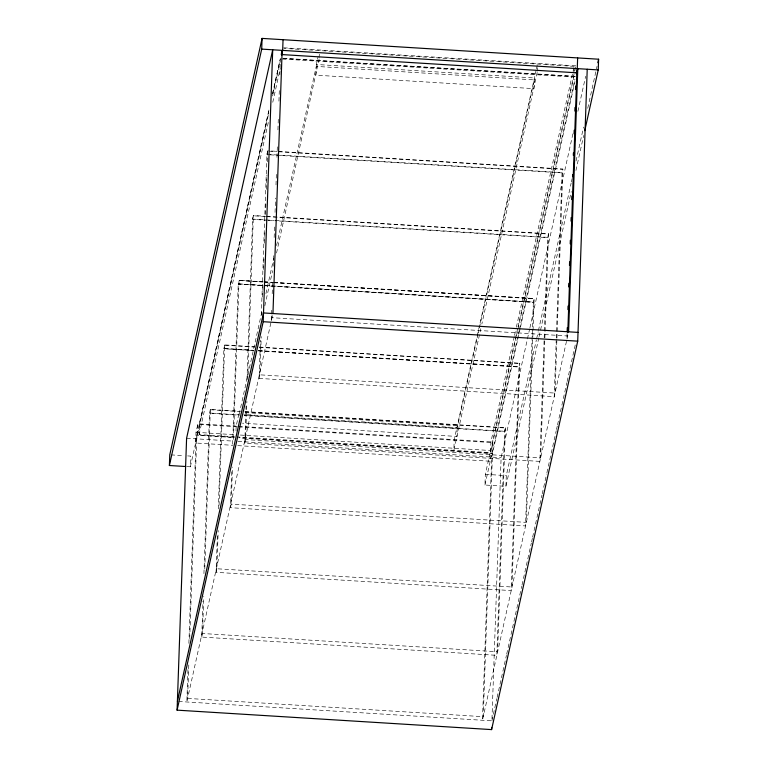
<?xml version="1.0" encoding="UTF-8"?>
<svg xmlns="http://www.w3.org/2000/svg" width="768" height="768" viewBox="0 0 768 768"><rect width="100%" height="100%" fill="white"/><g stroke="black" fill="none" stroke-linecap="round" stroke-linejoin="round"><path stroke-width="0.58" stroke-dasharray="3.84 2.88" d="M186.864 466.589L190.358 466.8L190.733 456.106L184.906 455.741M237.283 426.816L197.77 424.378L196.013 432.307L195.638 443.011L232.762 445.306M187.958 669.677L186.826 701.981L271.133 321.725M188.88 643.363L196.032 438.816L268.925 110.035M188.794 664.915L187.622 698.41L483.264 716.688L492.47 453.523L238.714 437.837M189.715 638.602L196.829 435.245L233.933 437.539M197.77 424.378L197.395 435.082L234.518 437.376M234.605 436.781L199.094 434.582L199.469 423.878L268.723 111.494M244.992 411.59L505.459 427.699L504.662 431.27L496.829 655.325L201.715 637.075L202.973 601.181M203.933 573.658L209.549 413.021L239.414 414.864M201.715 637.075L202.502 633.504L203.798 596.41M204.768 568.886L210.336 409.45L240.211 411.302M258.547 350.621L519.014 366.72L511.181 590.582L216.067 572.333L217.363 535.238M218.285 508.915L223.891 348.47L253.766 350.323M216.067 572.333L216.854 568.762L218.198 530.477M219.072 505.344L224.688 344.909L254.554 346.848M232.637 444.269L238.243 283.834L533.357 302.083L525.533 525.936L230.419 507.686L231.715 470.592M230.419 507.686L231.206 504.125L232.502 467.03M233.462 439.507L239.04 280.262L262.934 281.741M235.997 430.906L236.16 426.144L239.242 412.272M275.299 220.493L547.718 237.341L539.875 461.395L244.762 443.146L246.058 406.051M246.979 379.728L252.595 219.091L253.392 215.52L265.334 216.259M244.762 443.146L245.549 439.574L246.893 401.28M247.728 377.347L253.392 215.52M556.243 339.216L554.227 396.653L259.114 378.403L260.458 340.109M261.331 314.986L266.947 154.349L267.744 150.778L277.296 151.373M259.114 378.403L259.901 374.832L261.245 336.538M261.994 315.005L262.08 312.605M262.627 297.053L263.04 285.091M263.587 269.53L264.01 257.568M264.509 243.206L264.97 230.045M265.517 214.493L265.93 202.522M266.39 189.36L266.89 174.998M267.35 161.837L267.744 150.778M271.277 320.064L271.44 315.283M271.478 314.083L271.69 308.102M272.198 293.75L272.65 280.589M273.158 266.237L273.619 253.085M274.157 237.533L274.579 225.571M275.04 212.41L275.539 198.058M276 184.896L276.461 171.734M276.96 157.382L277.421 144.23M277.93 129.869L278.381 116.717M278.928 101.165L279.35 89.203M279.85 74.842L280.31 61.69M272.102 315.302L272.026 317.693L567.667 335.981L567.744 333.581M316.349 64.474L315.974 75.168L534.038 88.656L534.413 77.952L316.349 64.474L318.144 56.371M319.133 58.915L276.509 253.171M319.171 57.725L319.296 54.154M538.848 337.766L505.92 486.317L484.954 485.021L485.328 474.317L517.738 328.109M514.262 336.605L490.915 441.907L490.224 461.232L237.552 445.603M178.57 701.472L491.904 720.845L501.11 457.68L529.642 328.973M505.459 427.699L497.626 651.754L202.502 633.504M505.92 486.317L506.294 475.613L536.371 339.936M537.197 72.394L481.853 324.038M537.235 71.213L537.36 67.642M266.534 216.336L548.506 233.77L540.672 457.824L245.549 439.574M556.282 338.016L562.07 172.598L266.947 154.349M278.496 151.44L562.858 169.027L555.024 393.082L259.901 374.832M516.48 335.606L573.802 77.05L574.176 66.346L283.91 48.394M567.082 333.562L566.87 339.542L568.589 331.814M272.554 93.658L280.33 58.56M272.611 93.946L280.397 58.848M190.358 466.8L268.675 113.558M272.563 96.019L280.339 60.922M199.094 434.582L268.867 119.856M272.755 102.307L280.282 68.381M210.336 409.45L209.539 413.309L239.405 415.162M224.688 344.909L223.882 348.768L253.757 350.611M267.734 151.066L266.938 154.637L562.061 172.886L562.858 169.027M239.174 414.211L262.022 311.165M265.91 293.597L273.706 258.47M276.557 245.587L316.282 66.413L534.336 79.901L478.262 332.842M264.835 305.818L272.621 270.71M271.392 320.554L272.947 313.526M536.189 69.926L454.224 439.632L453.85 450.336L480.826 328.656M536.448 68.755L537.226 65.242M478.003 334.013L457.238 427.699L243.936 414.509M514.522 335.434L516.077 328.416M516.336 327.245L574.176 66.346M517.997 326.938L574.531 71.952M574.79 70.781L576.086 64.934M516.221 336.778L490.541 452.602L236.986 436.925M484.954 485.021L519.178 330.624M519.437 329.453L574.934 79.142M520.205 328.397L491.674 457.094L482.467 720.259L566.774 340.003M520.464 327.226L574.934 81.523M548.506 233.77L547.709 237.629L277.68 220.934M529.901 327.811L573.216 132.413M577.891 111.35L585.667 76.253M536.63 338.765L538.186 331.747M538.445 330.576L571.123 183.197M571.382 182.026L572.16 178.522M576.048 160.973L583.565 127.056M587.722 108.336L597.053 66.23M539.107 336.595L571.267 191.558M575.933 170.506L583.709 135.418M491.904 720.845L496.838 698.611M497.098 697.44L506.429 655.325M506.688 654.154L521.731 586.291M522 585.12L531.331 543.005M531.59 541.834L532.368 538.32M532.627 537.149L541.968 495.034M542.227 493.862L546.634 473.971M546.893 472.8L556.234 430.675M556.493 429.504L557.27 426M557.53 424.829L566.87 382.704M567.13 381.533L575.693 342.931M283.69 47.779L575.885 65.846M282.826 58.243L574.877 76.31M283.315 58.474L575.51 76.55M282.355 59.021L573.802 77.05M268.925 151.142L277.286 151.661M278.486 151.738L562.848 169.315M265.325 216.547L253.382 215.808L252.586 219.379L266.928 220.262M266.525 216.624L548.496 234.058M252.595 219.091L264.547 219.83M265.738 219.898L274.099 220.416M268.118 220.339L276.48 220.858M264.125 281.808L272.486 282.326M273.686 282.403L534.154 298.512L526.32 522.374L231.206 504.125M262.925 281.837L239.03 280.358L238.243 283.93L533.357 302.179M264.125 281.914L272.486 282.422M273.677 282.499L534.154 298.608L533.347 302.371L238.234 284.122L239.021 280.55L262.925 282.029M264.115 282.106L272.477 282.624M273.677 282.691L534.144 298.8M259.334 347.05L519.802 363.254M224.678 345.197L254.544 347.04M259.325 347.338L519.792 363.446M223.891 348.566L253.766 350.419M258.538 350.717L519.005 366.816M258.538 350.909L519.005 367.018L519.802 363.158L511.978 587.011L216.854 568.762M210.326 409.747L240.202 411.59M244.982 411.888L505.45 427.997L504.653 431.558L244.186 415.459M245.203 412.637L457.306 425.75L456.931 436.454L242.438 423.187M244.195 415.162L504.662 431.27M199.469 423.878L236.16 426.144M238.55 426.298L490.915 441.907M238.483 426.893L492.355 442.598L491.981 453.293L239.309 437.674M196.013 432.307L235.526 434.755M240.317 435.053L490.598 450.528M186.595 438.23L233.136 441.11M237.926 441.408L501.11 457.68M170.928 454.877L183.744 455.674M485.328 474.317L506.294 475.613"/><path stroke-width="1.15" d="M185.702 466.512L169.392 465.504L169.766 454.81L262.08 38.4L598.608 59.213L598.234 69.917L584.746 130.733M177.091 710.15L186.595 438.23L272.717 49.786L263.203 321.706L177.091 710.15L491.597 729.6L577.718 341.155L587.222 69.235M169.392 465.504L261.706 49.104L262.08 38.4M272.947 313.526L282.154 50.362L281.376 53.875M283.046 39.696L282.672 50.4L281.635 55.075M491.597 729.6L491.674 727.411M567.168 331.171L567.293 327.581M567.917 309.638L568.042 306.048M568.714 286.915L568.838 283.325M569.462 265.382L569.597 261.792M570.221 243.85L570.346 240.259M571.018 221.126L571.142 217.536M571.766 199.594L571.891 196.003M572.563 176.861L572.65 174.47M573.312 155.328L573.398 152.938M574.07 133.795L574.195 130.214M574.867 111.072L574.992 107.482M575.616 89.539L575.741 85.949M567.792 332.39L576.864 72.816L281.222 54.528M577.642 57.917L577.267 68.621L576.23 73.296M568.589 331.814L577.795 68.65L576.47 74.602M177.398 701.395L263.51 312.95L578.026 332.4M597.83 62.717L598.608 59.213M261.706 49.104L598.234 69.917M263.203 321.706L577.718 341.155"/></g></svg>
